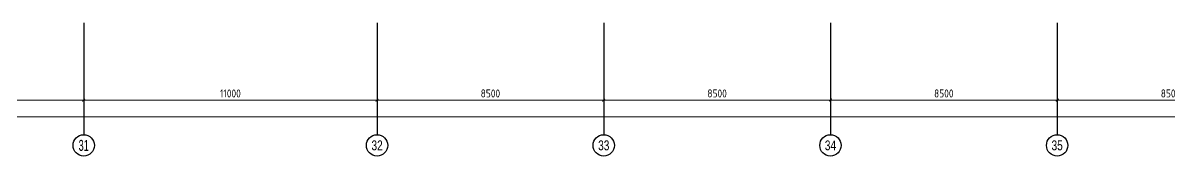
# Model space of a CAD drawing. Extents: x 13114849 to 13479250, y 160225 to 278773.
# Drawn here: x 13366117 to 13409094, y 160225 to 165210 of the extents above; entities that cross this region are included whole.
import ezdxf
from ezdxf.enums import TextEntityAlignment as Align

# ---------------------------------------------------------------- set-up
doc = ezdxf.new("R2010")
doc.units = 0
doc.header["$LTSCALE"] = 1000
doc.header["$MEASUREMENT"] = 0
doc.layers.add('AXIS', color=3, linetype='Continuous')
doc.layers.add('AXIS_TEXT', color=7, linetype='Continuous')
doc.styles.add('C', font='HZTXT_E', dxfattribs={"width": 0.7, "bigfont": 'HZTXT'})
doc.styles.add('COMPLEX', font='hztxt_e.shx', dxfattribs={"width": 0.6, "bigfont": 'HZTXT.shx'})
doc.styles.add('DIM_FONT', font='gbenor.shx', dxfattribs={"bigfont": 'gbcbig.shx'})
doc.dimstyles.new('_TCH_ARCH&&100', dxfattribs={"dimtxt": 300, "dimasz": 100, "dimexe": 100, "dimexo": 100, "dimgap": 100, "dimtad": 1, "dimdec": 0, "dimzin": 0, "dimdsep": 46, "dimtxsty": 'DIM_FONT', "dimblk": 'ARCHTICK', "dimcen": 0.09, "dimclrd": 3, "dimclre": 3, "dimclrt": 7, "dimaunit": 1, "dimazin": 2, "dimtfac": 1, "dimtdec": 0, "dimtix": 1, "dimtmove": 2, "dimatfit": 3, "dimfxl": 1, "dimtolj": 1, "dimtzin": 0, "dimlwd": 18, "dimlwe": 18, "dimarcsym": 0})

# ---------------------------------------------------------------- blocks, each defined once
blk = doc.blocks.new('_AXISO')
blk.add_circle((0, 0), 0.5)
at = {"layer": 'AXIS_TEXT', "style": 'COMPLEX', "width": 1.041667}
blk.add_attdef('A', text='', height=0.56, dxfattribs=at).set_placement((-0.25, -0.28), (0.25, -0.28), align=Align.FIT)
blk = doc.blocks.new('_ArchTick')
at = {"color": 0, "linetype": 'ByBlock', "const_width": 0.4}
blk.add_lwpolyline([(-0.5, -0.5), (0.5, 0.5)], dxfattribs=at)
blk = doc.blocks.new('*D262')
at = {"layer": 'AXIS', "color": 3, "lineweight": 18, "transparency": 16777216}
for p, q in [((13121697, 164820), (13121697, 161589)), ((13473697, 164820), (13473697, 161589)), ((13121697, 161689), (13473697, 161689))]:
    blk.add_line(p, q, dxfattribs=at)
at = {"layer": 'AXIS', "color": 3, "lineweight": 18, "transparency": 16777216, "xscale": 100, "yscale": 100, "zscale": 100, "rotation": 180}
blk.add_blockref('_ArchTick', (13121697, 161689), dxfattribs=at)
at = {"layer": 'AXIS', "color": 3, "lineweight": 18, "transparency": 16777216, "xscale": 100, "yscale": 100, "zscale": 100}
blk.add_blockref('_ArchTick', (13473697, 161689), dxfattribs=at)
at = {"layer": 'AXIS', "color": 7, "transparency": 16777216, "insert": (13297697, 161939), "char_height": 300, "attachment_point": 5, "style": 'DIM_FONT'}
blk.add_mtext('\\A1;352000', dxfattribs=at)
blk = doc.blocks.new('*D283')
at = {"layer": 'AXIS', "color": 3, "lineweight": 18, "transparency": 16777216}
for p, q in [((13404897, 164620), (13404897, 162220)), ((13413397, 164620), (13413397, 162220)), ((13404897, 162320), (13413397, 162320))]:
    blk.add_line(p, q, dxfattribs=at)
at = {"layer": 'AXIS', "color": 3, "lineweight": 18, "transparency": 16777216, "xscale": 100, "yscale": 100, "zscale": 100, "rotation": 180}
blk.add_blockref('_ArchTick', (13404897, 162320), dxfattribs=at)
at = {"layer": 'AXIS', "color": 3, "lineweight": 18, "transparency": 16777216, "xscale": 100, "yscale": 100, "zscale": 100}
blk.add_blockref('_ArchTick', (13413397, 162320), dxfattribs=at)
at = {"layer": 'AXIS', "color": 7, "transparency": 16777216, "insert": (13409147, 162570), "char_height": 300, "attachment_point": 5, "style": 'DIM_FONT'}
blk.add_mtext('\\A1;8500', dxfattribs=at)
blk = doc.blocks.new('*D284')
at = {"layer": 'AXIS', "color": 3, "lineweight": 18, "transparency": 16777216}
for p, q in [((13396397, 164620), (13396397, 162220)), ((13404897, 164620), (13404897, 162220)), ((13396397, 162320), (13404897, 162320))]:
    blk.add_line(p, q, dxfattribs=at)
at = {"layer": 'AXIS', "color": 3, "lineweight": 18, "transparency": 16777216, "xscale": 100, "yscale": 100, "zscale": 100, "rotation": 180}
blk.add_blockref('_ArchTick', (13396397, 162320), dxfattribs=at)
at = {"layer": 'AXIS', "color": 3, "lineweight": 18, "transparency": 16777216, "xscale": 100, "yscale": 100, "zscale": 100}
blk.add_blockref('_ArchTick', (13404897, 162320), dxfattribs=at)
at = {"layer": 'AXIS', "color": 7, "transparency": 16777216, "insert": (13400647, 162570), "char_height": 300, "attachment_point": 5, "style": 'DIM_FONT'}
blk.add_mtext('\\A1;8500', dxfattribs=at)
blk = doc.blocks.new('*D285')
at = {"layer": 'AXIS', "color": 3, "lineweight": 18, "transparency": 16777216}
for p, q in [((13387897, 164620), (13387897, 162220)), ((13396397, 164620), (13396397, 162220)), ((13387897, 162320), (13396397, 162320))]:
    blk.add_line(p, q, dxfattribs=at)
at = {"layer": 'AXIS', "color": 3, "lineweight": 18, "transparency": 16777216, "xscale": 100, "yscale": 100, "zscale": 100, "rotation": 180}
blk.add_blockref('_ArchTick', (13387897, 162320), dxfattribs=at)
at = {"layer": 'AXIS', "color": 3, "lineweight": 18, "transparency": 16777216, "xscale": 100, "yscale": 100, "zscale": 100}
blk.add_blockref('_ArchTick', (13396397, 162320), dxfattribs=at)
at = {"layer": 'AXIS', "color": 7, "transparency": 16777216, "insert": (13392147, 162570), "char_height": 300, "attachment_point": 5, "style": 'DIM_FONT'}
blk.add_mtext('\\A1;8500', dxfattribs=at)
blk = doc.blocks.new('*D286')
at = {"layer": 'AXIS', "color": 3, "lineweight": 18, "transparency": 16777216}
for p, q in [((13379397, 164620), (13379397, 162220)), ((13387897, 164620), (13387897, 162220)), ((13379397, 162320), (13387897, 162320))]:
    blk.add_line(p, q, dxfattribs=at)
at = {"layer": 'AXIS', "color": 3, "lineweight": 18, "transparency": 16777216, "xscale": 100, "yscale": 100, "zscale": 100, "rotation": 180}
blk.add_blockref('_ArchTick', (13379397, 162320), dxfattribs=at)
at = {"layer": 'AXIS', "color": 3, "lineweight": 18, "transparency": 16777216, "xscale": 100, "yscale": 100, "zscale": 100}
blk.add_blockref('_ArchTick', (13387897, 162320), dxfattribs=at)
at = {"layer": 'AXIS', "color": 7, "transparency": 16777216, "insert": (13383647, 162570), "char_height": 300, "attachment_point": 5, "style": 'DIM_FONT'}
blk.add_mtext('\\A1;8500', dxfattribs=at)
blk = doc.blocks.new('*D287')
at = {"layer": 'AXIS', "color": 3, "lineweight": 18, "transparency": 16777216}
for p, q in [((13368397, 164620), (13368397, 162220)), ((13379397, 164620), (13379397, 162220)), ((13368397, 162320), (13379397, 162320))]:
    blk.add_line(p, q, dxfattribs=at)
at = {"layer": 'AXIS', "color": 3, "lineweight": 18, "transparency": 16777216, "xscale": 100, "yscale": 100, "zscale": 100, "rotation": 180}
blk.add_blockref('_ArchTick', (13368397, 162320), dxfattribs=at)
at = {"layer": 'AXIS', "color": 3, "lineweight": 18, "transparency": 16777216, "xscale": 100, "yscale": 100, "zscale": 100}
blk.add_blockref('_ArchTick', (13379397, 162320), dxfattribs=at)
at = {"layer": 'AXIS', "color": 7, "transparency": 16777216, "insert": (13373897, 162570), "char_height": 300, "attachment_point": 5, "style": 'DIM_FONT'}
blk.add_mtext('\\A1;11000', dxfattribs=at)
blk = doc.blocks.new('*D290')
at = {"layer": 'AXIS', "color": 3, "lineweight": 18, "transparency": 16777216}
for p, q in [((13359897, 164620), (13359897, 162220)), ((13368397, 164620), (13368397, 162220)), ((13359897, 162320), (13368397, 162320))]:
    blk.add_line(p, q, dxfattribs=at)
at = {"layer": 'AXIS', "color": 3, "lineweight": 18, "transparency": 16777216, "xscale": 100, "yscale": 100, "zscale": 100, "rotation": 180}
blk.add_blockref('_ArchTick', (13359897, 162320), dxfattribs=at)
at = {"layer": 'AXIS', "color": 3, "lineweight": 18, "transparency": 16777216, "xscale": 100, "yscale": 100, "zscale": 100}
blk.add_blockref('_ArchTick', (13368397, 162320), dxfattribs=at)
at = {"layer": 'AXIS', "color": 7, "transparency": 16777216, "insert": (13364147, 162570), "char_height": 300, "attachment_point": 5, "style": 'DIM_FONT'}
blk.add_mtext('\\A1;8500', dxfattribs=at)

msp = doc.modelspace()

# ---------------------------------------------------------------- linework, layer by layer
at = {"layer": 'AXIS'}
for p, q in [((13368397.4, 165209.5), (13368397.4, 161025)), ((13379397.4, 165209.5), (13379397.4, 161025)), ((13387897.4, 165209.5), (13387897.4, 161025)), ((13396397.4, 165209.5), (13396397.4, 161025)), ((13404897.4, 165209.5), (13404897.4, 161025))]:
    msp.add_line(p, q, dxfattribs=at)

# ---------------------------------------------------------------- block references
at = {"layer": 'AXIS', "ltscale": 3}
ref = msp.add_blockref('_AXISO', (13368397.4, 160625), dxfattribs=dict(at, xscale=800, yscale=800, zscale=2400))
ref.add_attrib('A', '31', dxfattribs={"layer": 'AXIS_TEXT', "ltscale": 3, "height": 409.39, "style": 'C', "width": 0.843011}).set_placement((13368206.3, 160420.3), (13368588.4, 160420.3), align=Align.FIT)
at = {"layer": 'AXIS'}
ref = msp.add_blockref('_AXISO', (13379397.4, 160625), dxfattribs=dict(at, xscale=800, yscale=800, zscale=2400))
ref.add_attrib('A', '32', dxfattribs={"layer": 'AXIS_TEXT', "ltscale": 3, "height": 370.51, "style": 'C', "width": 0.857658}).set_placement((13379187.4, 160439.8), (13379607.3, 160439.8), align=Align.FIT)
ref = msp.add_blockref('_AXISO', (13387897.4, 160625), dxfattribs=dict(at, xscale=800, yscale=800, zscale=2400))
ref.add_attrib('A', '33', dxfattribs={"layer": 'AXIS_TEXT', "ltscale": 3, "height": 370.51, "style": 'C', "width": 0.857658}).set_placement((13387687.4, 160439.8), (13388107.3, 160439.8), align=Align.FIT)
ref = msp.add_blockref('_AXISO', (13396397.4, 160625), dxfattribs=dict(at, xscale=800, yscale=800, zscale=2400))
ref.add_attrib('A', '34', dxfattribs={"layer": 'AXIS_TEXT', "ltscale": 3, "height": 364.44, "style": 'C', "width": 0.859649}).set_placement((13396184.8, 160442.8), (13396610, 160442.8), align=Align.FIT)
ref = msp.add_blockref('_AXISO', (13404897.4, 160625), dxfattribs=dict(at, xscale=800, yscale=800, zscale=2400))
ref.add_attrib('A', '35', dxfattribs={"layer": 'AXIS_TEXT', "ltscale": 3, "height": 370.51, "style": 'C', "width": 0.857658}).set_placement((13404687.4, 160439.8), (13405107.3, 160439.8), align=Align.FIT)

# ---------------------------------------------------------------- dimensions: what is measured, and where the dimension line sits
for p1, p2, distance, picture, middle in [((13121697.1, 164920), (13473697.1, 164920), -3231, '*D262', (13297697.1, 161939)), ((13359897.1, 164720), (13368397.1, 164720), -2400, '*D290', (13364147.1, 162570)), ((13368397.1, 164720), (13379397.1, 164720), -2400, '*D287', (13373897.1, 162570)), ((13379397.1, 164720), (13387897.1, 164720), -2400, '*D286', (13383647.1, 162570)), ((13387897.1, 164720), (13396397.1, 164720), -2400, '*D285', (13392147.1, 162570)), ((13396397.1, 164720), (13404897.1, 164720), -2400, '*D284', (13400647.1, 162570)), ((13404897.1, 164720), (13413397.1, 164720), -2400, '*D283', (13409147.1, 162570))]:
    dim = msp.add_aligned_dim(p1=p1, p2=p2, distance=distance, dimstyle='_TCH_ARCH&&100', dxfattribs=at)
    dim.commit()
    dim.dimension.update_dxf_attribs({"geometry": picture, "text_midpoint": middle})

doc.saveas('drawing.dxf')
